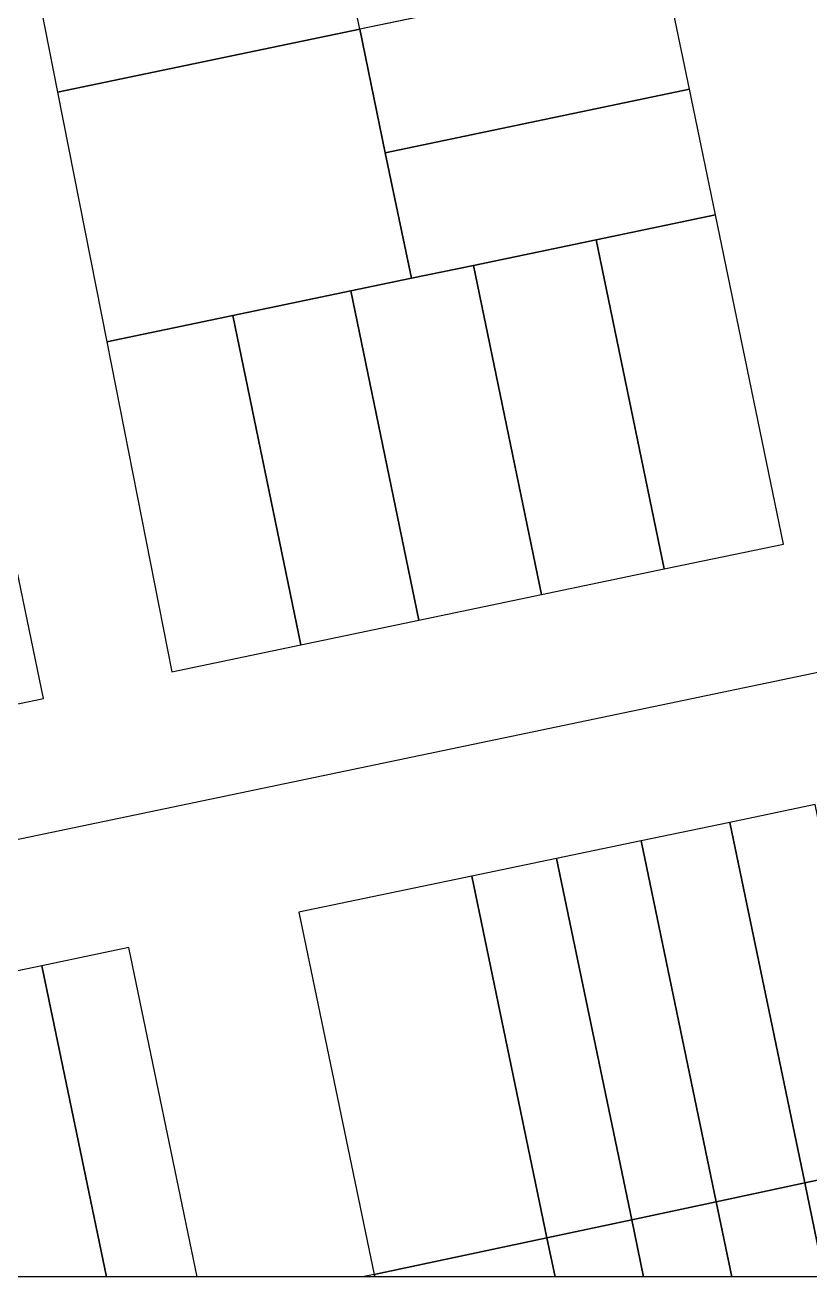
# Model space of a CAD drawing. Header units: metres. Extents: x 263639 to 269142, y 7370519 to 7372711.
# Drawn here: x 268487.3 to 268576.6, y 7371299.1 to 7371441.4 of the extents above; entities that cross this region are included whole.
import ezdxf

# ---------------------------------------------------------------- set-up
doc = ezdxf.new("R2010")
doc.units = ezdxf.units.M
doc.layers.add('LOTE', color=7, linetype='Continuous')

msp = doc.modelspace()

# ---------------------------------------------------------------- linework, layer by layer
for points in [[(268695.69, 7371836.45), (269072.99, 7371836.45), (269072.99, 7371299.09), (268374.72, 7371299.09), (268374.72, 7371836.45), (268675.15, 7371836.45)], [(268374.72, 7371325.51), (268699.28, 7371393.26), (268769.69, 7371419.59), (268827.89, 7371446.53), (268876.13, 7371491.61), (268897.05, 7371525.35), (268910.85, 7371558.42), (268920.45, 7371597.91), (269004.18, 7371836.45)]]:
    msp.add_lwpolyline(points)
at = {"layer": 'LOTE', "color": 7}
for points in [[(268557.03, 7371462.42), (268558.32, 7371456.15), (268540.7, 7371452.48), (268542.38, 7371444.45), (268525.38, 7371440.91), (268522.41, 7371455.2), (268557.03, 7371462.42)], [(268491.02, 7371433.74), (268525.38, 7371440.91), (268523.71, 7371448.93), (268522.41, 7371455.2), (268488.19, 7371448.06), (268491.02, 7371433.74)], [(268559.98, 7371448.12), (268525.38, 7371440.91), (268528.29, 7371426.87), (268562.88, 7371434.09), (268559.98, 7371448.12)], [(268510.94, 7371408.36), (268524.38, 7371411.16), (268531.26, 7371412.6), (268528.29, 7371426.87), (268525.38, 7371440.91), (268491.02, 7371433.74), (268496.61, 7371405.37), (268510.94, 7371408.36)], [(268562.88, 7371434.09), (268528.29, 7371426.87), (268531.26, 7371412.6), (268538.32, 7371414.07), (268552.27, 7371416.98), (268565.83, 7371419.81), (268562.88, 7371434.09)], [(268573.57, 7371382.39), (268565.83, 7371419.81), (268552.27, 7371416.98), (268560.01, 7371379.56), (268573.57, 7371382.39)], [(268560.01, 7371379.56), (268552.27, 7371416.98), (268538.32, 7371414.07), (268546.06, 7371376.65), (268560.01, 7371379.56)], [(268546.06, 7371376.65), (268538.32, 7371414.07), (268531.26, 7371412.6), (268524.38, 7371411.16), (268532.12, 7371373.74), (268546.06, 7371376.65)], [(268532.12, 7371373.74), (268524.38, 7371411.16), (268510.94, 7371408.36), (268518.68, 7371370.94), (268532.12, 7371373.74)], [(268518.68, 7371370.94), (268510.94, 7371408.36), (268496.61, 7371405.37), (268504, 7371367.88), (268518.68, 7371370.94)], [(268489.42, 7371364.84), (268486.16, 7371380.6), (268472.23, 7371377.7), (268475.4, 7371361.91), (268489.42, 7371364.84)], [(268567.46, 7371350.76), (268575.98, 7371309.77), (268585.7, 7371311.84), (268577.18, 7371352.79), (268567.46, 7371350.76)], [(268557.39, 7371348.67), (268565.92, 7371307.64), (268575.98, 7371309.77), (268567.46, 7371350.76), (268557.39, 7371348.67)], [(268547.77, 7371346.66), (268556.31, 7371305.6), (268565.92, 7371307.64), (268557.39, 7371348.67), (268547.77, 7371346.66)], [(268538.12, 7371344.65), (268546.66, 7371303.55), (268556.31, 7371305.6), (268547.77, 7371346.66), (268538.12, 7371344.65)], [(268518.46, 7371340.56), (268527.02, 7371299.38), (268546.66, 7371303.55), (268538.12, 7371344.65), (268518.46, 7371340.56)]]:
    msp.add_lwpolyline(points, close=True, dxfattribs=at)
for points in [[(268506.91, 7371299.09), (268499.13, 7371336.53), (268489.24, 7371334.47), (268496.6, 7371299.09)], [(268496.6, 7371299.09), (268489.24, 7371334.47), (268479.51, 7371332.45), (268486.44, 7371299.09)], [(268588.35, 7371299.09), (268585.7, 7371311.84), (268575.98, 7371309.77), (268578.2, 7371299.09)], [(268578.2, 7371299.09), (268575.98, 7371309.77), (268565.92, 7371307.64), (268567.7, 7371299.09)], [(268567.7, 7371299.09), (268565.92, 7371307.64), (268556.31, 7371305.6), (268557.66, 7371299.09)], [(268557.66, 7371299.09), (268556.31, 7371305.6), (268546.66, 7371303.55), (268547.59, 7371299.09)], [(268547.59, 7371299.09), (268546.66, 7371303.55), (268527.02, 7371299.38), (268527.08, 7371299.09)], [(268527.08, 7371299.09), (268527.02, 7371299.38), (268525.68, 7371299.09)]]:
    msp.add_lwpolyline(points, dxfattribs=at)

doc.saveas('drawing.dxf')
